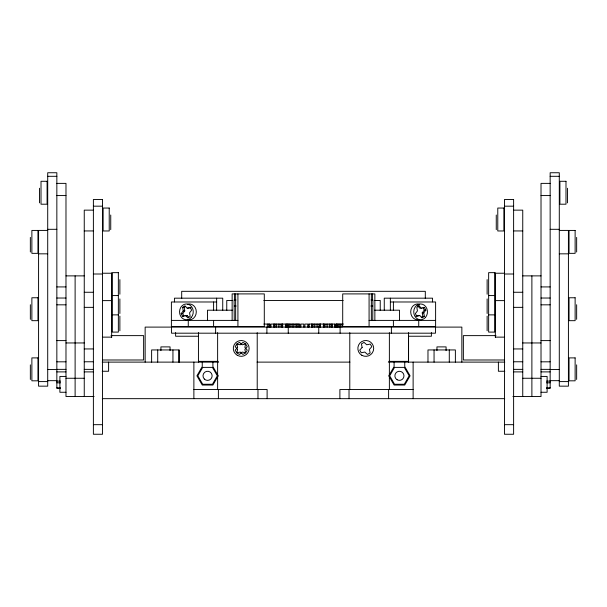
<?xml version="1.0" encoding="UTF-8"?>
<svg xmlns="http://www.w3.org/2000/svg" width="607" height="607" viewBox="0 0 607 607"><rect width="100%" height="100%" fill="white"/><g stroke="black" fill="none" stroke-linecap="round" stroke-linejoin="round"><path stroke-width="0.91" d="M179.027 349.943L179.027 362.121L179.027 349.943L151.621 349.943L151.621 362.121M372.736 320.405L372.888 300.002L370.998 300.002M181.174 313.599L182.699 313.599L184.02 316.239L182.495 316.239L181.174 313.599L183.253 310.898L182.624 307.362L184.907 305.837L187.252 308.235L191.068 307.696M182.699 313.599L184.778 310.898L184.149 307.362L185.674 306.345M421.326 317.4L422.851 316.391L422.222 312.848L424.301 310.147L425.826 310.147L424.505 307.514L422.98 307.514L424.301 310.147M415.932 316.057L419.748 315.519L422.093 317.909L424.376 316.391L423.747 312.848L425.826 310.147M424.505 307.514L421.44 308.235L419.103 305.837L416.819 307.362L417.441 310.898L415.37 313.599L416.69 316.239L419.748 315.519M187.252 308.235L190.31 307.514L191.63 310.147L189.559 312.848L190.181 316.391L187.897 317.909L185.56 315.519L182.495 316.239M185.552 315.875L187.085 315.519L188.838 317.309M47.71 176.311L56.846 176.311M550.154 176.311L559.29 176.311M56.846 183.382L65.981 183.382L65.981 396.53L94.1 396.53M550.154 183.382L541.019 183.382L541.019 396.53L512.9 396.53M56.846 195.56L65.981 195.56M541.019 195.56L550.154 195.56M93.387 206.175L102.522 206.175M504.478 206.175L513.613 206.175M93.387 210.143L84.252 210.143L84.252 396.53M513.613 210.143L522.748 210.143L522.748 396.53M47.71 229.309L56.846 229.309M550.154 229.309L559.29 229.309M47.71 230.417L38.575 230.417L38.575 386.158L47.71 386.158L47.71 172.745L56.846 172.745L56.846 388.397L60.495 388.397M559.29 230.417L568.425 230.417L568.425 386.158L559.29 386.158L559.29 172.745L550.154 172.745L550.154 388.397L546.505 388.397M84.252 230.941L93.387 230.941M513.613 230.941L522.748 230.941M38.575 253.832L47.71 253.832M559.29 253.832L568.425 253.832M102.522 273.233L111.658 273.233M495.342 273.233L504.478 273.233M93.387 274.007L102.522 274.007M504.478 274.007L513.613 274.007M65.981 275.882L84.252 275.882M522.748 275.882L541.019 275.882M56.846 286.921L65.981 286.921M541.019 286.921L550.154 286.921M84.252 292.263L93.387 292.263M513.613 292.263L522.748 292.263M112.265 295.571L118.357 295.571M488.643 295.571L494.735 295.571M56.846 298.029L65.981 298.029M541.019 298.029L550.154 298.029M236.002 300.002L234.112 300.002L234.264 320.405M232.299 300.457L226.76 300.457L226.76 310.564M263.825 300.457L343.175 300.457M374.701 300.457L380.24 300.457L380.24 310.564M102.522 300.617L111.658 300.617M495.342 300.617L504.478 300.617M216.638 301.983L171.394 301.983L171.394 326.49L264.295 326.49L264.295 293.909L232.14 293.909L232.14 320.405M390.362 301.983L435.606 301.983L435.606 326.49L342.705 326.49L342.705 293.909L374.86 293.909L374.86 320.405M56.846 304.828L65.981 304.828M541.019 304.828L550.154 304.828M417.578 305.837L419.103 305.837M234.264 306.027L236.153 306.027M370.847 306.027L372.736 306.027M84.252 307.354L93.387 307.354M182.624 307.362L184.149 307.362M513.613 307.354L522.748 307.354M421.44 308.235L419.915 308.235L418.162 306.436M232.534 310.2L207.503 310.2L207.503 320.405M374.466 310.2L399.497 310.2L399.497 320.405M183.253 310.898L184.778 310.898M422.222 312.848L423.747 312.848M112.265 314.874L118.357 314.874M488.643 314.874L494.735 314.874M185.56 315.519L187.085 315.519M422.851 316.391L424.376 316.391M171.394 320.405L237.921 320.405M369.079 320.405L435.606 320.405M263.87 324.055L270.009 324.055L270.009 327.105M343.387 324.055L336.111 324.055L336.111 327.105M111.005 335.625L143.631 335.625L143.631 359.989L102.613 359.989M495.995 335.625L463.369 335.625L463.369 359.989L504.387 359.989M198.443 336.24L175.605 336.24L175.605 332.583M102.522 337.135L111.658 337.135M495.342 337.135L504.478 337.135M56.846 340.603L65.981 340.603M541.019 340.603L550.154 340.603M65.981 342.955L84.252 342.955M522.748 342.955L541.019 342.955M84.252 348.942L93.387 348.942M513.613 348.942L522.748 348.942M198.443 361.362L218.118 361.362M388.882 361.362L408.557 361.362M56.846 361.818L65.981 361.818M84.252 361.772L93.387 361.772M513.613 361.772L522.748 361.772M541.019 361.818L550.154 361.818M102.219 362.121L218.664 362.121M257.065 362.121L349.935 362.121M388.336 362.121L504.781 362.121M56.846 369.367L65.981 369.367M84.252 369.367L93.387 369.367M513.613 369.367L522.748 369.367M541.019 369.367L550.154 369.367M47.71 369.549L56.846 369.549M550.154 369.549L559.29 369.549M102.219 371.256L108.607 371.256L108.607 362.121M504.781 371.256L498.393 371.256L498.393 362.121M56.846 371.894L65.981 371.894M84.252 371.894L93.387 371.894M513.613 371.894L522.748 371.894M541.019 371.894L550.154 371.894M65.981 376.431L59.888 376.431L59.888 392.266L65.981 392.266M541.019 376.431L547.112 376.431L547.112 392.266L541.019 392.266M65.981 378.26L84.252 378.26M522.748 378.26L541.019 378.26M47.71 380.665L56.846 380.665M550.154 380.665L559.29 380.665M56.846 381.12L60.495 381.12M546.505 381.12L550.154 381.12M38.575 381.591L47.71 381.591M559.29 381.591L568.425 381.591M56.846 382.812L60.495 382.812M546.505 382.812L550.154 382.812M56.846 387.805L60.495 387.805M546.505 387.805L550.154 387.805M193.876 389.527L267.11 389.527L267.11 398.662M413.124 389.527L339.89 389.527L339.89 398.662M102.287 398.662L504.713 398.662M93.387 424.672L102.522 424.672M504.478 424.672L513.613 424.672M576.65 237.405L576.65 252.011M576.65 304.729L576.65 319.343M576.65 364.86L576.65 379.481M567.515 188.253L567.515 202.875M531.884 275.882L531.884 396.53M496.26 215.015L496.26 229.636M495.342 272.93L495.342 337.439M487.125 279.615L487.125 294.236M487.125 298.94L487.125 313.508M487.125 316.141L487.125 330.754M461.851 362.121L461.851 327.105L145.149 327.105L145.149 362.121M455.379 362.121L455.379 349.943L427.973 349.943L427.973 362.121M449.286 349.943L449.286 362.121M446.084 350.641L446.084 346.893L436.949 346.893L436.949 350.641M435.454 327.105L435.454 333.19L171.546 333.19L171.546 327.105M434.058 349.943L434.058 362.121M432.556 301.907L432.556 298.174L384.269 298.174L384.269 310.306M431.395 332.583L431.395 336.24L408.557 336.24L408.557 362.121L408.557 332.583M425.31 298.629L425.31 291.322L181.69 291.322L181.69 298.629M418.731 320.405L418.731 326.49M413.124 362.121L413.124 398.662M404.748 362.121L404.748 366.59L410.082 375.824L404.748 385.05L394.095 385.05L388.761 375.824L394.095 366.59L394.095 362.121M393.404 301.983L393.404 310.2M393.404 320.405L393.404 326.49M391.386 327.105L391.386 333.19M390.362 298.174L390.362 310.465M389.375 332.674L389.375 389.527M388.609 389.527L388.609 398.662M372.577 293.909L372.577 300.002M371.363 293.909L371.363 320.405M369.079 293.909L369.079 326.49M349.784 332.674L349.784 389.527M349.025 389.527L349.025 398.662M341.931 324.055L341.931 327.105M340.557 324.055L340.557 327.105M340.102 327.105L340.102 333.19M339.313 324.055L339.313 327.105M338.236 324.055L338.236 327.105M337.348 324.055L337.348 327.105M336.68 324.055L336.68 327.105M336.248 324.055L336.248 327.105M335.064 327.105L335.064 324.055L308.796 324.055L308.796 327.105M334.92 324.055L334.92 327.105M332.173 324.055L332.173 327.105M331.832 324.055L331.832 327.105M330.891 324.055L330.891 327.105M329.48 324.055L329.48 327.105M327.757 324.055L327.757 327.105M326.05 324.055L326.05 327.105M324.654 324.055L324.654 327.105M323.713 324.055L323.713 327.105M323.372 324.055L323.372 327.105M320.488 324.055L320.488 327.105M320.147 324.055L320.147 327.105M319.206 324.055L319.206 327.105M318.751 327.105L318.751 333.19M317.787 324.055L317.787 327.105M316.065 324.055L316.065 327.105M314.365 324.055L314.365 327.105M312.969 324.055L312.969 327.105M312.028 324.055L312.028 327.105M311.687 324.055L311.687 327.105M308.94 324.055L308.94 327.105M307.749 327.105L307.749 324.055L304.866 324.055L304.866 327.105M303.75 327.105L303.75 324.055L300.867 324.055L300.867 327.105M299.866 327.105L299.866 324.055L286.421 324.055L286.421 327.105M298.856 324.055L298.856 327.105M297.749 324.055L297.749 327.105M296.489 324.055L296.489 327.105M295.123 324.055L295.123 327.105M293.697 324.055L293.697 327.105M292.263 324.055L292.263 327.105M290.905 324.055L290.905 327.105M289.645 324.055L289.645 327.105M288.53 324.055L288.53 327.105M288.249 327.105L288.249 333.19M287.597 324.055L287.597 327.105M286.936 324.055L286.936 327.105M286.55 324.055L286.55 327.105M285.548 327.105L285.548 324.055L270.957 324.055L270.957 327.105M285.404 324.055L285.404 327.105M282.657 324.055L282.657 327.105M282.316 324.055L282.316 327.105M281.375 324.055L281.375 327.105M279.956 324.055L279.956 327.105M278.234 324.055L278.234 327.105M276.526 324.055L276.526 327.105M275.13 324.055L275.13 327.105M274.182 324.055L274.182 327.105M273.84 324.055L273.84 327.105M269.667 324.055L269.667 327.105M268.726 324.055L268.726 327.105M267.33 324.055L267.33 327.105M266.898 327.105L266.898 333.19M257.975 389.527L257.975 398.662M257.216 332.674L257.216 389.527M237.921 293.909L237.921 326.49M235.637 293.909L235.637 320.405M234.423 293.909L234.423 300.002M222.731 310.306L222.731 298.174L174.444 298.174L174.444 301.907M218.391 389.527L218.391 398.662M217.625 332.674L217.625 389.527M216.638 298.174L216.638 310.465M215.614 327.105L215.614 333.19M213.596 301.983L213.596 310.2M213.596 320.405L213.596 326.49M212.905 362.121L212.905 366.59L218.239 375.824L212.905 385.05L202.252 385.05L196.918 375.824L202.252 366.59L202.252 362.121M198.443 332.583L198.443 362.121M193.876 362.121L193.876 398.662M188.269 320.405L188.269 326.49M172.942 349.943L172.942 362.121M170.051 350.641L170.051 346.893L160.916 346.893L160.916 350.641M157.714 349.943L157.714 362.121M119.875 279.615L119.875 294.228M119.875 298.94L119.875 313.508M119.875 316.141L119.875 330.754M111.658 272.93L111.658 337.439M110.74 215.015L110.74 229.636M75.116 275.882L75.116 396.53M39.485 188.253L39.485 202.875M30.35 237.405L30.35 252.011M30.35 304.729L30.35 319.343M30.35 364.86L30.35 379.481M419.323 319.525A7.914 6.859 -90 0 1 410.696 311.877A7.914 6.859 -90 0 1 419.323 304.228M187.677 304.228A7.914 6.859 -90 0 1 196.304 311.877A7.914 6.859 -90 0 1 187.677 319.525M237.587 349.389L236.867 352.933L239.499 354.45L242.201 352.06L245.736 352.781L247.261 350.14L244.864 347.439L245.592 343.903L242.952 342.378L240.251 344.776L236.715 344.055L235.19 346.688L237.587 349.389M202.708 367.387L197.836 375.824L202.708 384.261L212.45 384.261L217.321 375.824L212.45 367.387L202.708 367.387M394.55 367.387L389.679 375.824L394.55 384.261L404.292 384.261L409.164 375.824L404.292 367.387L394.55 367.387M237.587 347.439L235.19 350.14L236.715 352.781L240.251 352.06L242.952 354.45L245.592 352.933L244.864 349.389L247.261 346.688L245.736 344.055L242.201 344.776L239.499 342.378L236.867 343.903L237.587 347.439M362.136 347.439L359.739 350.14L361.264 352.781L364.799 352.06L367.501 354.45L370.133 352.933L369.413 349.389L371.81 346.688L370.285 344.055L366.749 344.776L364.048 342.378L361.408 343.903L362.136 347.439M47.096 181.288L41.01 181.288L41.01 204.21L47.096 204.21L47.096 181.288M565.99 181.288L559.904 181.288L559.904 204.21L565.99 204.21L565.99 181.288M102.522 199.491L93.387 199.491L93.387 434.255L102.522 434.255L102.522 199.491M513.613 199.491L504.478 199.491L504.478 434.255L513.613 434.255L513.613 199.491M109.222 208.049L103.129 208.049L103.129 230.971L109.222 230.971L109.222 208.049M503.871 208.049L497.778 208.049L497.778 230.971L503.871 230.971L503.871 208.049M37.96 230.432L31.875 230.432L31.875 253.354L37.96 253.354L37.96 230.432M575.125 230.432L569.04 230.432L569.04 253.354L575.125 253.354L575.125 230.432M118.357 272.649L112.265 272.649L112.265 332.09L118.357 332.09L118.357 272.649M494.735 272.649L488.643 272.649L488.643 332.09L494.735 332.09L494.735 272.649M37.96 297.764L31.875 297.764L31.875 320.678L37.96 320.678L37.96 297.764M575.125 297.764L569.04 297.764L569.04 320.678L575.125 320.678L575.125 297.764M37.96 357.895L31.875 357.895L31.875 380.817L37.96 380.817L37.96 357.895M575.125 357.895L569.04 357.895L569.04 380.817L575.125 380.817L575.125 357.895M425.446 317.476A7.914 6.859 -90 0 0 422.373 304.228A7.914 6.859 -90 0 0 413.974 313.925A7.914 6.859 -90 0 0 425.446 317.476M191.251 317.476A7.914 6.859 -90 0 0 188.178 304.228A7.914 6.859 -90 0 0 179.778 313.925A7.914 6.859 -90 0 0 191.251 317.476M237.269 355.277A7.914 7.914 0 0 0 249.143 348.418A7.914 7.914 0 0 0 237.269 341.559A7.914 7.914 0 0 0 237.269 355.277M204.347 379.056A4.568 4.568 0 0 0 211.987 377.008A4.568 4.568 0 0 0 206.395 371.408A4.568 4.568 0 0 0 204.347 379.056M361.818 355.277A7.914 7.914 0 0 0 373.692 348.418A7.914 7.914 0 0 0 361.818 341.559A7.914 7.914 0 0 0 361.818 355.277M397.137 379.777A4.568 4.568 0 0 0 403.989 375.824A4.568 4.568 0 0 0 397.137 371.871A4.568 4.568 0 0 0 397.137 379.777"/></g></svg>
